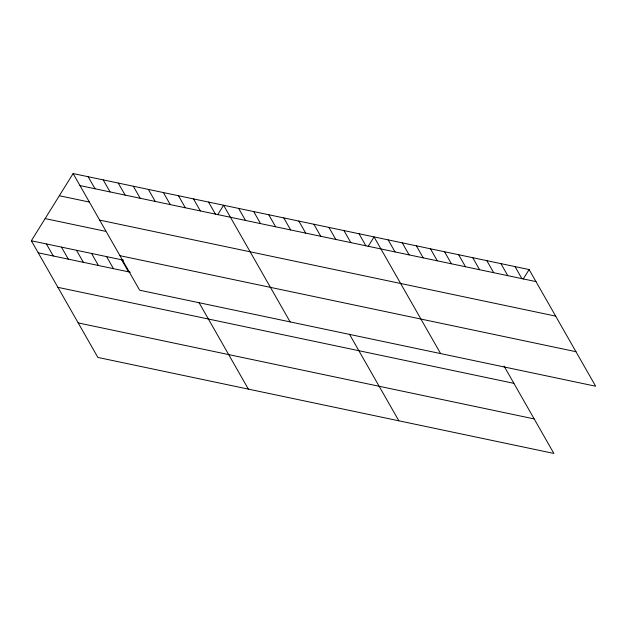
<?xml version="1.0" encoding="UTF-8"?>
<svg xmlns="http://www.w3.org/2000/svg" width="627" height="627" viewBox="0 0 627 627"><rect width="100%" height="100%" fill="white"/><g stroke="black" fill="none" stroke-linecap="round" stroke-linejoin="round"><path stroke-width="0.94" d="M504.053 366.082L553.884 453.446L97.89 357.437L31.35 240.776L73.116 173.554L529.11 269.563L595.65 386.224L139.656 290.215L73.116 173.554M217.687 214.747L223.596 205.241L290.136 321.894M368.167 246.427L374.068 236.92L440.616 353.581M523.2 279.07L529.11 269.563M79.982 185.592L535.975 281.594M59.338 195.742L89.426 202.074M99.677 220.116L555.663 316.126M45.136 218.596L105.32 231.269M119.969 255.691L575.954 351.692M31.35 240.776L123.519 260.181M38.216 252.814L130.385 272.22M57.911 287.338L513.897 383.348M78.195 322.913L534.188 418.914M515.018 266.593L521.876 278.631M500.918 263.63L507.784 275.661M486.826 260.66L493.692 272.69M472.734 257.689L479.592 269.728M458.635 254.727L465.5 266.757M444.543 251.756L451.409 263.787M430.451 248.786L437.309 260.824M416.352 245.823L423.217 257.854M402.26 242.853L409.125 254.891M388.168 239.89L395.034 251.921M359.02 233.753L365.886 245.784M343.972 230.579L350.838 242.618M328.932 227.413L335.79 239.451M313.884 224.247L320.742 236.277M298.836 221.08L305.694 233.111M283.788 217.914L290.646 229.944M349.482 334.262L398.843 420.803M268.74 214.74L275.598 226.778M253.692 211.573L260.55 223.612M238.644 208.407L245.51 220.438M208.548 202.066L215.414 214.105M193.5 198.9L200.366 210.938M178.452 195.734L185.318 207.764M163.404 192.567L170.27 204.598M148.356 189.393L155.222 201.432M133.308 186.227L140.174 198.265M199.01 302.582L248.37 389.124M118.26 183.06L125.126 195.091M103.212 179.894L110.078 191.925M88.164 176.728L95.03 188.758M121.638 259.79L128.504 271.82M106.59 256.623L113.456 268.654M91.542 253.449L98.408 265.487M76.494 250.283L83.36 262.321M61.446 247.116L68.312 259.147M46.398 243.95L53.264 255.981"/></g></svg>
